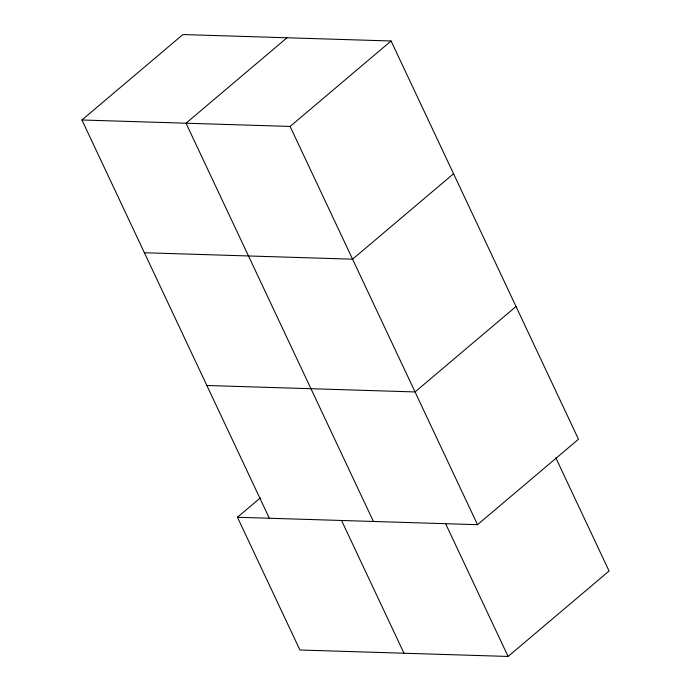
<?xml version="1.0" encoding="UTF-8"?>
<svg xmlns="http://www.w3.org/2000/svg" width="691" height="691" viewBox="0 0 691 691"><rect width="100%" height="100%" fill="white"/><g stroke="black" fill="none" stroke-linecap="round" stroke-linejoin="round"><path stroke-width="1.04" d="M269.335 518.241L81.927 119.992L182.908 34.55L391.089 40.994L578.488 439.243L477.516 524.685L237.445 517.257L299.911 650.006L508.092 656.45L609.073 571.008L555.789 457.779M286.998 37.772L186.017 123.214L373.425 521.463M81.927 119.992L290.108 126.436L391.089 40.994M453.555 173.743L352.583 259.185L144.393 252.742M237.445 517.257L260.429 497.805M516.022 306.493L415.049 391.935L206.859 385.492M290.108 126.436L477.516 524.685M445.626 523.7L508.092 656.45M341.535 520.478L404.002 653.228"/></g></svg>
